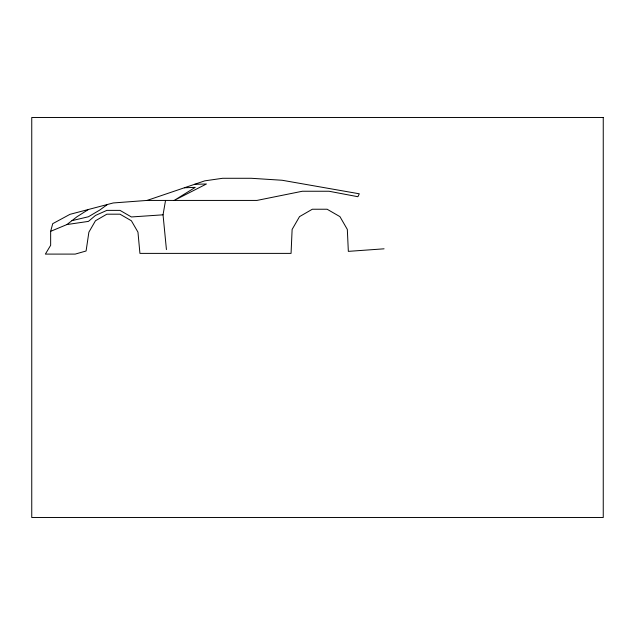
<?xml version="1.0" encoding="UTF-8"?>
<svg xmlns="http://www.w3.org/2000/svg" width="635" height="635" viewBox="0 0 635 635"><rect width="100%" height="100%" fill="white"/><g stroke="black" fill="none" stroke-linecap="round" stroke-linejoin="round"><path stroke-width="0.95" d="M166.434 249.579L163.044 214.82L165.537 200.43M384.072 248.817L348.337 251.365L347.329 229.441L339.931 216.63L327.12 209.233L312.333 209.233L299.522 216.63L292.124 229.441L291.06 253.389L139.93 253.389L137.962 232.148L131.381 220.766L119.999 214.185L106.847 214.185L95.464 220.766L88.892 232.148L86.09 250.992L75.216 254.095L45.371 254.095L50.649 245.308L50.649 231.338L52.721 223.679L69.977 214.336L113.252 202.954L147.066 200.43L256.921 200.43L302.355 191.246L329.025 191.246L357.894 196.715L359.291 193.794L282.154 180.261L251.23 178.284L222.655 178.284L204.795 180.84L147.066 200.43M50.649 231.338L66.945 224.544L76.978 216.749L88.448 209.479M107.474 204.47L99.711 210.082L88.448 216.749L71.961 220.647M66.945 224.544L88.448 221.393L95.464 215.455L106.847 210.376L119.999 210.376L131.381 216.956L163.044 214.82M184.348 187.777L195.247 187.357L174.18 200.43L206.431 183.991L194.572 184.309M603.25 117.475L31.75 117.475L31.75 517.525L603.25 517.525L603.25 117.475"/></g></svg>
